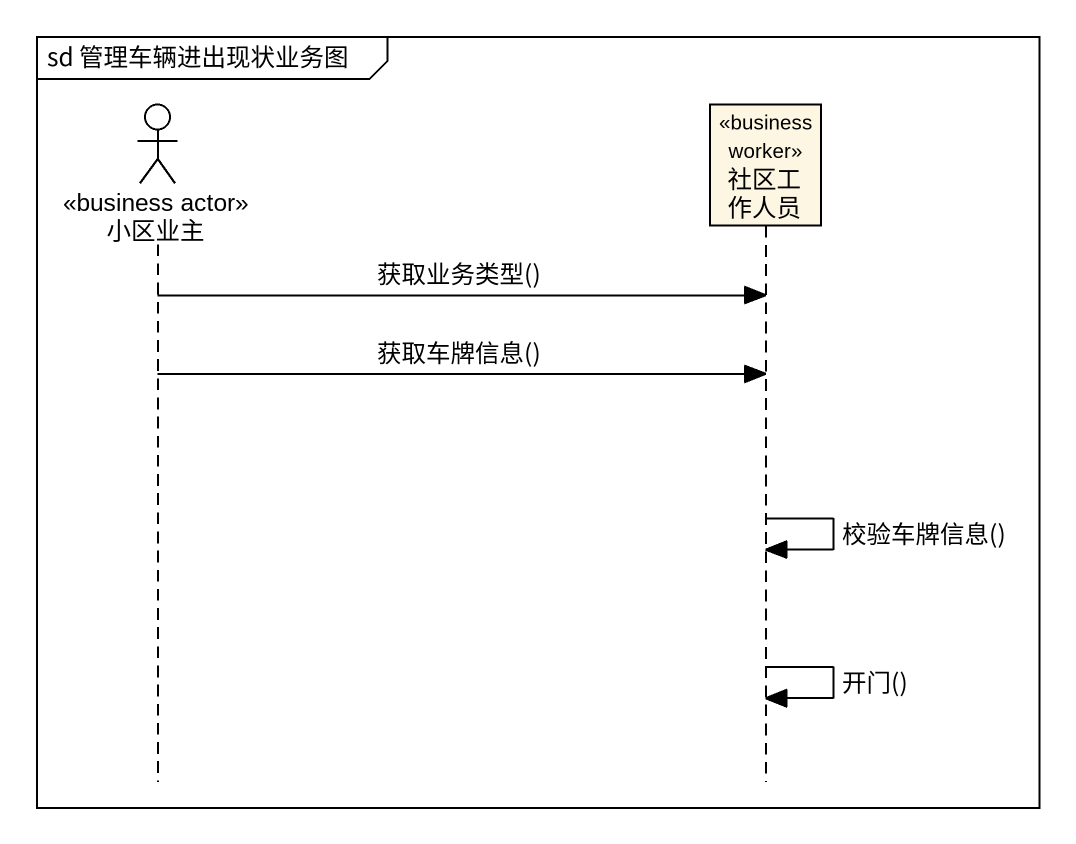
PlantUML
@startuml
mainframe sd 管理车辆进出现状业务图
hide footbox
actor 小区业主 <<business actor>>
participant 社区工作人员 <<business worker>>

小区业主 -> 社区工作人员 : 获取业务类型()
小区业主 -> 社区工作人员 : 获取车牌信息()
社区工作人员 -> 社区工作人员 : 校验车牌信息()
社区工作人员 -> 社区工作人员 : 开门()
@enduml
